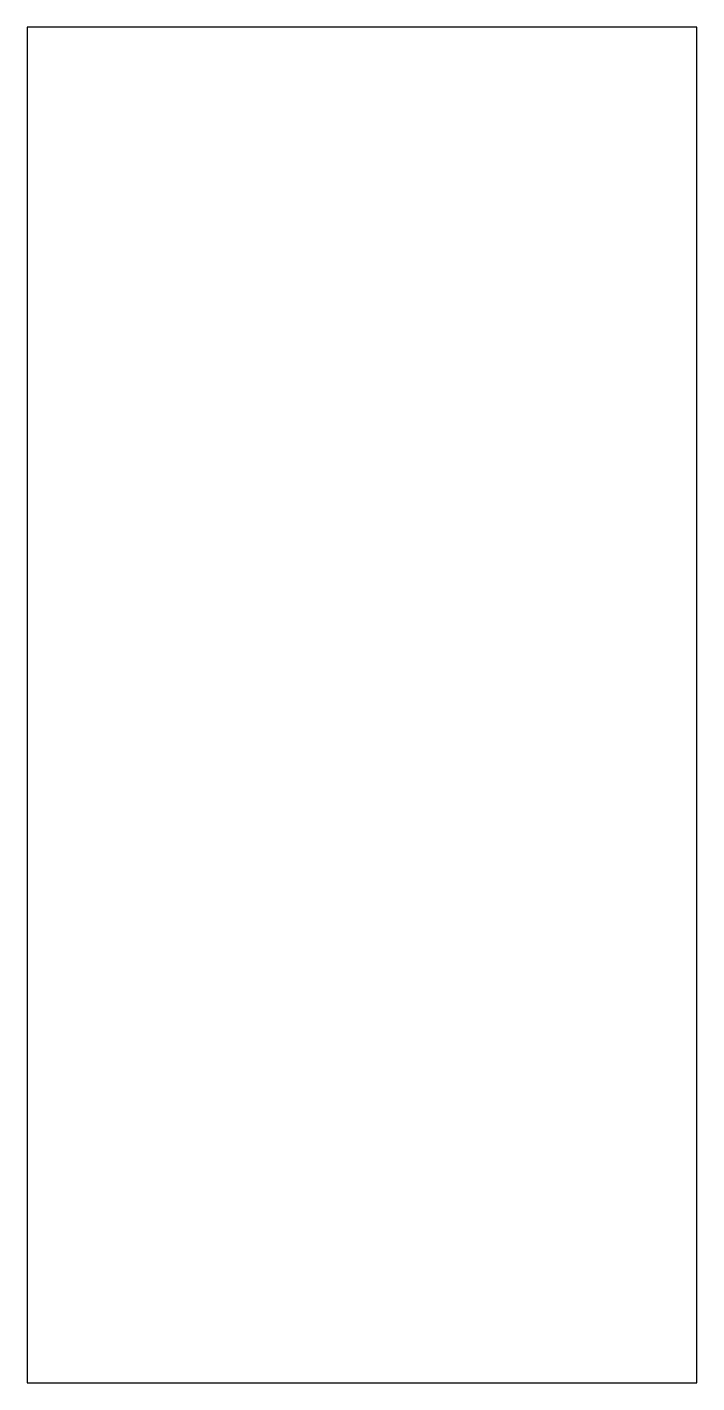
# Model space of a CAD drawing. Header units: metres. Extents: x 241 to 565, y -657 to -1.
import ezdxf

# ---------------------------------------------------------------- set-up
doc = ezdxf.new("R2010")
doc.units = ezdxf.units.M

msp = doc.modelspace()

# ---------------------------------------------------------------- linework, layer by layer
for p, q in [((565.104, -1), (241.104, -1)), ((241.104, -1), (241.104, -657)), ((565.104, -657), (565.104, -1)), ((241.104, -657), (565.104, -657))]:
    msp.add_line(p, q)

doc.saveas('drawing.dxf')
